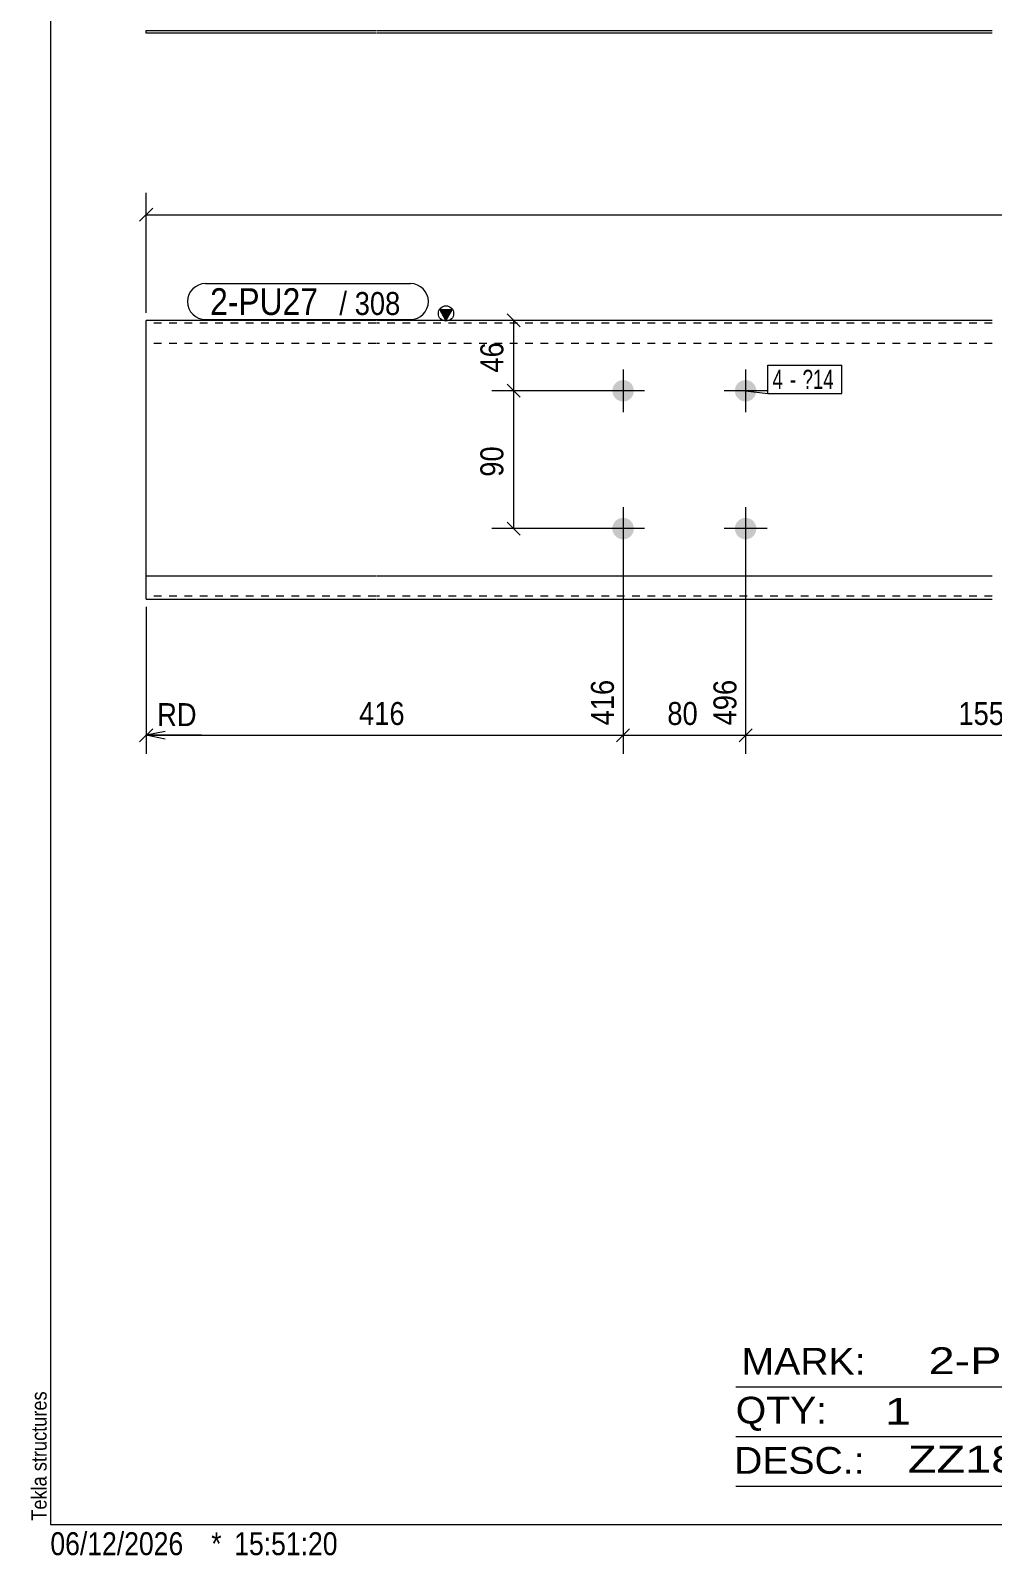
# Model space of a CAD drawing. Header units: millimetres. Extents: x 2 to 579, y 1 to 405.
# Drawn here: x 2.4 to 128, y 1 to 200.2 of the extents above; entities that cross this region are included whole.
import ezdxf

# ---------------------------------------------------------------- set-up
doc = ezdxf.new("R2010")
doc.units = ezdxf.units.MM
doc.linetypes.add('XKITLINE00', pattern=[0])
doc.linetypes.add('XKITLINE01', pattern=[4, 1, -1, 1, -1])
for name, color, linetype, lineweight in [('Bolt', 3, 'Continuous', 0), ('BoltMark', 7, 'Continuous', 0), ('Dimensions', 7, 'Continuous', 0), ('DrawingSheet', 5, 'Continuous', 0), ('OtherObjectType', 7, 'Continuous', 0), ('Part', 2, 'Continuous', 0), ('PartMark', 7, 'Continuous', 0)]:
    doc.layers.add(name, color=color, linetype=linetype, lineweight=lineweight)
doc.styles.add('ARIAL', font='ARIAL.TTF')
doc.styles.add('ARIAL_NARROW', font='ARIALN.TTF')

# ---------------------------------------------------------------- blocks, each defined once
blk = doc.blocks.new('*A1')
at = {"layer": 'Bolt'}
for points in [[(81.19, 153.06), (81.19, 153.02), (81.19, 152.99), (81.19, 152.95), (81.18, 152.92), (81.18, 152.89), (81.17, 152.85), (81.17, 152.82), (81.16, 152.79), (81.15, 152.75), (81.14, 152.72), (81.13, 152.69), (81.12, 152.65), (81.11, 152.62), (81.1, 152.59), (81.09, 152.56), (81.07, 152.52), (81.06, 152.49), (81.04, 152.46), (81.03, 152.43), (81.01, 152.4), (80.99, 152.37), (80.98, 152.34), (80.96, 152.31), (80.94, 152.29), (80.92, 152.26), (80.9, 152.23), (80.88, 152.2), (80.85, 152.18), (80.83, 152.15), (80.81, 152.13), (80.78, 152.1), (80.76, 152.08), (80.73, 152.05), (80.71, 152.03), (80.68, 152.01), (80.66, 151.99), (80.63, 151.97), (80.6, 151.95), (80.57, 151.93), (80.54, 151.91), (80.51, 151.89), (80.48, 151.87), (80.45, 151.86), (80.42, 151.84), (80.39, 151.83), (80.36, 151.81), (80.33, 151.8), (80.3, 151.79), (80.27, 151.77), (80.23, 151.76), (80.2, 151.75), (80.17, 151.74), (80.13, 151.73), (80.1, 151.73), (80.07, 151.72), (80.03, 151.71), (80, 151.71), (79.97, 151.7), (79.93, 151.7), (79.9, 151.7), (79.86, 151.69), (79.83, 151.69), (79.79, 151.69), (79.76, 151.69), (79.73, 151.69), (79.69, 151.7), (79.66, 151.7), (79.62, 151.7), (79.59, 151.71), (79.55, 151.71), (79.52, 151.72), (79.49, 151.73), (79.45, 151.73), (79.42, 151.74), (79.39, 151.75), (79.35, 151.76), (79.32, 151.77), (79.29, 151.79), (79.26, 151.8), (79.23, 151.81), (79.2, 151.83), (79.16, 151.84), (79.13, 151.86), (79.1, 151.87), (79.07, 151.89), (79.04, 151.91), (79.02, 151.93), (78.99, 151.95), (78.96, 151.97), (78.93, 151.99), (78.91, 152.01), (78.88, 152.03), (78.85, 152.05), (78.83, 152.08), (78.8, 152.1), (78.78, 152.13), (78.76, 152.15), (78.73, 152.18), (78.71, 152.2), (78.69, 152.23), (78.67, 152.26), (78.65, 152.29), (78.63, 152.31), (78.61, 152.34), (78.59, 152.37), (78.58, 152.4), (78.56, 152.43), (78.54, 152.46), (78.53, 152.49), (78.51, 152.52), (78.5, 152.56), (78.49, 152.59), (78.48, 152.62), (78.46, 152.65), (78.45, 152.69), (78.44, 152.72), (78.44, 152.75), (78.43, 152.79), (78.42, 152.82), (78.41, 152.85), (78.41, 152.89), (78.4, 152.92), (78.4, 152.95), (78.4, 152.99), (78.4, 153.02), (78.39, 153.06), (78.39, 153.09), (78.39, 153.13), (78.4, 153.16), (78.4, 153.2), (78.4, 153.23), (78.4, 153.26), (78.41, 153.3), (78.41, 153.33), (78.42, 153.37), (78.43, 153.4), (78.44, 153.43), (78.44, 153.47), (78.45, 153.5), (78.46, 153.53), (78.48, 153.56), (78.49, 153.6), (78.5, 153.63), (78.51, 153.66), (78.53, 153.69), (78.54, 153.72), (78.56, 153.75), (78.58, 153.78), (78.59, 153.81), (78.61, 153.84), (78.63, 153.87), (78.65, 153.9), (78.67, 153.93), (78.69, 153.95), (78.71, 153.98), (78.73, 154.01), (78.76, 154.03), (78.78, 154.06), (78.8, 154.08), (78.83, 154.11), (78.85, 154.13), (78.88, 154.15), (78.91, 154.17), (78.93, 154.2), (78.96, 154.22), (78.99, 154.24), (79.02, 154.26), (79.04, 154.27), (79.07, 154.29), (79.1, 154.31), (79.13, 154.33), (79.16, 154.34), (79.2, 154.36), (79.23, 154.37), (79.26, 154.39), (79.29, 154.4), (79.32, 154.41), (79.35, 154.42), (79.39, 154.43), (79.42, 154.44), (79.45, 154.45), (79.49, 154.46), (79.52, 154.47), (79.55, 154.47), (79.59, 154.48), (79.62, 154.48), (79.66, 154.49), (79.69, 154.49), (79.73, 154.49), (79.76, 154.49), (79.79, 154.49), (79.83, 154.49), (79.86, 154.49), (79.9, 154.49), (79.93, 154.49), (79.97, 154.48), (80, 154.48), (80.03, 154.47), (80.07, 154.47), (80.1, 154.46), (80.13, 154.45), (80.17, 154.44), (80.2, 154.43), (80.23, 154.42), (80.27, 154.41), (80.3, 154.4), (80.33, 154.39), (80.36, 154.37), (80.39, 154.36), (80.42, 154.34), (80.45, 154.33), (80.48, 154.31), (80.51, 154.29), (80.54, 154.27), (80.57, 154.26), (80.6, 154.24), (80.63, 154.22), (80.66, 154.2), (80.68, 154.17), (80.71, 154.15), (80.73, 154.13), (80.76, 154.11), (80.78, 154.08), (80.81, 154.06), (80.83, 154.03), (80.85, 154.01), (80.88, 153.98), (80.9, 153.95), (80.92, 153.93), (80.94, 153.9), (80.96, 153.87), (80.98, 153.84), (80.99, 153.81), (81.01, 153.78), (81.03, 153.75), (81.04, 153.72), (81.06, 153.69), (81.07, 153.66), (81.09, 153.63), (81.1, 153.6), (81.11, 153.56), (81.12, 153.53), (81.13, 153.5), (81.14, 153.47), (81.15, 153.43), (81.16, 153.4), (81.17, 153.37), (81.17, 153.33), (81.18, 153.3), (81.18, 153.26), (81.19, 153.23), (81.19, 153.2), (81.19, 153.16), (81.19, 153.13), (81.19, 153.09)], [(97.19, 153.06), (97.19, 153.02), (97.19, 152.99), (97.19, 152.95), (97.18, 152.92), (97.18, 152.89), (97.17, 152.85), (97.17, 152.82), (97.16, 152.79), (97.15, 152.75), (97.14, 152.72), (97.13, 152.69), (97.12, 152.65), (97.11, 152.62), (97.1, 152.59), (97.09, 152.56), (97.07, 152.52), (97.06, 152.49), (97.04, 152.46), (97.03, 152.43), (97.01, 152.4), (96.99, 152.37), (96.98, 152.34), (96.96, 152.31), (96.94, 152.29), (96.92, 152.26), (96.9, 152.23), (96.88, 152.2), (96.85, 152.18), (96.83, 152.15), (96.81, 152.13), (96.78, 152.1), (96.76, 152.08), (96.73, 152.05), (96.71, 152.03), (96.68, 152.01), (96.66, 151.99), (96.63, 151.97), (96.6, 151.95), (96.57, 151.93), (96.54, 151.91), (96.51, 151.89), (96.48, 151.87), (96.45, 151.86), (96.42, 151.84), (96.39, 151.83), (96.36, 151.81), (96.33, 151.8), (96.3, 151.79), (96.27, 151.77), (96.23, 151.76), (96.2, 151.75), (96.17, 151.74), (96.13, 151.73), (96.1, 151.73), (96.07, 151.72), (96.03, 151.71), (96, 151.71), (95.97, 151.7), (95.93, 151.7), (95.9, 151.7), (95.86, 151.69), (95.83, 151.69), (95.79, 151.69), (95.76, 151.69), (95.73, 151.69), (95.69, 151.7), (95.66, 151.7), (95.62, 151.7), (95.59, 151.71), (95.55, 151.71), (95.52, 151.72), (95.49, 151.73), (95.45, 151.73), (95.42, 151.74), (95.39, 151.75), (95.35, 151.76), (95.32, 151.77), (95.29, 151.79), (95.26, 151.8), (95.23, 151.81), (95.2, 151.83), (95.16, 151.84), (95.13, 151.86), (95.1, 151.87), (95.07, 151.89), (95.04, 151.91), (95.02, 151.93), (94.99, 151.95), (94.96, 151.97), (94.93, 151.99), (94.91, 152.01), (94.88, 152.03), (94.85, 152.05), (94.83, 152.08), (94.8, 152.1), (94.78, 152.13), (94.76, 152.15), (94.73, 152.18), (94.71, 152.2), (94.69, 152.23), (94.67, 152.26), (94.65, 152.29), (94.63, 152.31), (94.61, 152.34), (94.59, 152.37), (94.58, 152.4), (94.56, 152.43), (94.54, 152.46), (94.53, 152.49), (94.51, 152.52), (94.5, 152.56), (94.49, 152.59), (94.48, 152.62), (94.46, 152.65), (94.45, 152.69), (94.44, 152.72), (94.44, 152.75), (94.43, 152.79), (94.42, 152.82), (94.41, 152.85), (94.41, 152.89), (94.4, 152.92), (94.4, 152.95), (94.4, 152.99), (94.4, 153.02), (94.39, 153.06), (94.39, 153.09), (94.39, 153.13), (94.4, 153.16), (94.4, 153.2), (94.4, 153.23), (94.4, 153.26), (94.41, 153.3), (94.41, 153.33), (94.42, 153.37), (94.43, 153.4), (94.44, 153.43), (94.44, 153.47), (94.45, 153.5), (94.46, 153.53), (94.48, 153.56), (94.49, 153.6), (94.5, 153.63), (94.51, 153.66), (94.53, 153.69), (94.54, 153.72), (94.56, 153.75), (94.58, 153.78), (94.59, 153.81), (94.61, 153.84), (94.63, 153.87), (94.65, 153.9), (94.67, 153.93), (94.69, 153.95), (94.71, 153.98), (94.73, 154.01), (94.76, 154.03), (94.78, 154.06), (94.8, 154.08), (94.83, 154.11), (94.85, 154.13), (94.88, 154.15), (94.91, 154.17), (94.93, 154.2), (94.96, 154.22), (94.99, 154.24), (95.02, 154.26), (95.04, 154.27), (95.07, 154.29), (95.1, 154.31), (95.13, 154.33), (95.16, 154.34), (95.2, 154.36), (95.23, 154.37), (95.26, 154.39), (95.29, 154.4), (95.32, 154.41), (95.35, 154.42), (95.39, 154.43), (95.42, 154.44), (95.45, 154.45), (95.49, 154.46), (95.52, 154.47), (95.55, 154.47), (95.59, 154.48), (95.62, 154.48), (95.66, 154.49), (95.69, 154.49), (95.73, 154.49), (95.76, 154.49), (95.79, 154.49), (95.83, 154.49), (95.86, 154.49), (95.9, 154.49), (95.93, 154.49), (95.97, 154.48), (96, 154.48), (96.03, 154.47), (96.07, 154.47), (96.1, 154.46), (96.13, 154.45), (96.17, 154.44), (96.2, 154.43), (96.23, 154.42), (96.27, 154.41), (96.3, 154.4), (96.33, 154.39), (96.36, 154.37), (96.39, 154.36), (96.42, 154.34), (96.45, 154.33), (96.48, 154.31), (96.51, 154.29), (96.54, 154.27), (96.57, 154.26), (96.6, 154.24), (96.63, 154.22), (96.66, 154.2), (96.68, 154.17), (96.71, 154.15), (96.73, 154.13), (96.76, 154.11), (96.78, 154.08), (96.81, 154.06), (96.83, 154.03), (96.85, 154.01), (96.88, 153.98), (96.9, 153.95), (96.92, 153.93), (96.94, 153.9), (96.96, 153.87), (96.98, 153.84), (96.99, 153.81), (97.01, 153.78), (97.03, 153.75), (97.04, 153.72), (97.06, 153.69), (97.07, 153.66), (97.09, 153.63), (97.1, 153.6), (97.11, 153.56), (97.12, 153.53), (97.13, 153.5), (97.14, 153.47), (97.15, 153.43), (97.16, 153.4), (97.17, 153.37), (97.17, 153.33), (97.18, 153.3), (97.18, 153.26), (97.19, 153.23), (97.19, 153.2), (97.19, 153.16), (97.19, 153.13), (97.19, 153.09)], [(81.19, 135.06), (81.19, 135.02), (81.19, 134.99), (81.19, 134.95), (81.18, 134.92), (81.18, 134.89), (81.17, 134.85), (81.17, 134.82), (81.16, 134.79), (81.15, 134.75), (81.14, 134.72), (81.13, 134.69), (81.12, 134.65), (81.11, 134.62), (81.1, 134.59), (81.09, 134.56), (81.07, 134.52), (81.06, 134.49), (81.04, 134.46), (81.03, 134.43), (81.01, 134.4), (80.99, 134.37), (80.98, 134.34), (80.96, 134.31), (80.94, 134.29), (80.92, 134.26), (80.9, 134.23), (80.88, 134.2), (80.85, 134.18), (80.83, 134.15), (80.81, 134.13), (80.78, 134.1), (80.76, 134.08), (80.73, 134.05), (80.71, 134.03), (80.68, 134.01), (80.66, 133.99), (80.63, 133.97), (80.6, 133.95), (80.57, 133.93), (80.54, 133.91), (80.51, 133.89), (80.48, 133.87), (80.45, 133.86), (80.42, 133.84), (80.39, 133.83), (80.36, 133.81), (80.33, 133.8), (80.3, 133.79), (80.27, 133.77), (80.23, 133.76), (80.2, 133.75), (80.17, 133.74), (80.13, 133.73), (80.1, 133.73), (80.07, 133.72), (80.03, 133.71), (80, 133.71), (79.97, 133.7), (79.93, 133.7), (79.9, 133.7), (79.86, 133.69), (79.83, 133.69), (79.79, 133.69), (79.76, 133.69), (79.73, 133.69), (79.69, 133.7), (79.66, 133.7), (79.62, 133.7), (79.59, 133.71), (79.55, 133.71), (79.52, 133.72), (79.49, 133.73), (79.45, 133.73), (79.42, 133.74), (79.39, 133.75), (79.35, 133.76), (79.32, 133.77), (79.29, 133.79), (79.26, 133.8), (79.23, 133.81), (79.2, 133.83), (79.16, 133.84), (79.13, 133.86), (79.1, 133.87), (79.07, 133.89), (79.04, 133.91), (79.02, 133.93), (78.99, 133.95), (78.96, 133.97), (78.93, 133.99), (78.91, 134.01), (78.88, 134.03), (78.85, 134.05), (78.83, 134.08), (78.8, 134.1), (78.78, 134.13), (78.76, 134.15), (78.73, 134.18), (78.71, 134.2), (78.69, 134.23), (78.67, 134.26), (78.65, 134.29), (78.63, 134.31), (78.61, 134.34), (78.59, 134.37), (78.58, 134.4), (78.56, 134.43), (78.54, 134.46), (78.53, 134.49), (78.51, 134.52), (78.5, 134.56), (78.49, 134.59), (78.48, 134.62), (78.46, 134.65), (78.45, 134.69), (78.44, 134.72), (78.44, 134.75), (78.43, 134.79), (78.42, 134.82), (78.41, 134.85), (78.41, 134.89), (78.4, 134.92), (78.4, 134.95), (78.4, 134.99), (78.4, 135.02), (78.39, 135.06), (78.39, 135.09), (78.39, 135.13), (78.4, 135.16), (78.4, 135.2), (78.4, 135.23), (78.4, 135.26), (78.41, 135.3), (78.41, 135.33), (78.42, 135.37), (78.43, 135.4), (78.44, 135.43), (78.44, 135.47), (78.45, 135.5), (78.46, 135.53), (78.48, 135.56), (78.49, 135.6), (78.5, 135.63), (78.51, 135.66), (78.53, 135.69), (78.54, 135.72), (78.56, 135.75), (78.58, 135.78), (78.59, 135.81), (78.61, 135.84), (78.63, 135.87), (78.65, 135.9), (78.67, 135.93), (78.69, 135.95), (78.71, 135.98), (78.73, 136.01), (78.76, 136.03), (78.78, 136.06), (78.8, 136.08), (78.83, 136.11), (78.85, 136.13), (78.88, 136.15), (78.91, 136.17), (78.93, 136.2), (78.96, 136.22), (78.99, 136.24), (79.02, 136.26), (79.04, 136.27), (79.07, 136.29), (79.1, 136.31), (79.13, 136.33), (79.16, 136.34), (79.2, 136.36), (79.23, 136.37), (79.26, 136.39), (79.29, 136.4), (79.32, 136.41), (79.35, 136.42), (79.39, 136.43), (79.42, 136.44), (79.45, 136.45), (79.49, 136.46), (79.52, 136.47), (79.55, 136.47), (79.59, 136.48), (79.62, 136.48), (79.66, 136.49), (79.69, 136.49), (79.73, 136.49), (79.76, 136.49), (79.79, 136.49), (79.83, 136.49), (79.86, 136.49), (79.9, 136.49), (79.93, 136.49), (79.97, 136.48), (80, 136.48), (80.03, 136.47), (80.07, 136.47), (80.1, 136.46), (80.13, 136.45), (80.17, 136.44), (80.2, 136.43), (80.23, 136.42), (80.27, 136.41), (80.3, 136.4), (80.33, 136.39), (80.36, 136.37), (80.39, 136.36), (80.42, 136.34), (80.45, 136.33), (80.48, 136.31), (80.51, 136.29), (80.54, 136.27), (80.57, 136.26), (80.6, 136.24), (80.63, 136.22), (80.66, 136.2), (80.68, 136.17), (80.71, 136.15), (80.73, 136.13), (80.76, 136.11), (80.78, 136.08), (80.81, 136.06), (80.83, 136.03), (80.85, 136.01), (80.88, 135.98), (80.9, 135.95), (80.92, 135.93), (80.94, 135.9), (80.96, 135.87), (80.98, 135.84), (80.99, 135.81), (81.01, 135.78), (81.03, 135.75), (81.04, 135.72), (81.06, 135.69), (81.07, 135.66), (81.09, 135.63), (81.1, 135.6), (81.11, 135.56), (81.12, 135.53), (81.13, 135.5), (81.14, 135.47), (81.15, 135.43), (81.16, 135.4), (81.17, 135.37), (81.17, 135.33), (81.18, 135.3), (81.18, 135.26), (81.19, 135.23), (81.19, 135.2), (81.19, 135.16), (81.19, 135.13), (81.19, 135.09)], [(97.19, 135.06), (97.19, 135.02), (97.19, 134.99), (97.19, 134.95), (97.18, 134.92), (97.18, 134.89), (97.17, 134.85), (97.17, 134.82), (97.16, 134.79), (97.15, 134.75), (97.14, 134.72), (97.13, 134.69), (97.12, 134.65), (97.11, 134.62), (97.1, 134.59), (97.09, 134.56), (97.07, 134.52), (97.06, 134.49), (97.04, 134.46), (97.03, 134.43), (97.01, 134.4), (96.99, 134.37), (96.98, 134.34), (96.96, 134.31), (96.94, 134.29), (96.92, 134.26), (96.9, 134.23), (96.88, 134.2), (96.85, 134.18), (96.83, 134.15), (96.81, 134.13), (96.78, 134.1), (96.76, 134.08), (96.73, 134.05), (96.71, 134.03), (96.68, 134.01), (96.66, 133.99), (96.63, 133.97), (96.6, 133.95), (96.57, 133.93), (96.54, 133.91), (96.51, 133.89), (96.48, 133.87), (96.45, 133.86), (96.42, 133.84), (96.39, 133.83), (96.36, 133.81), (96.33, 133.8), (96.3, 133.79), (96.27, 133.77), (96.23, 133.76), (96.2, 133.75), (96.17, 133.74), (96.13, 133.73), (96.1, 133.73), (96.07, 133.72), (96.03, 133.71), (96, 133.71), (95.97, 133.7), (95.93, 133.7), (95.9, 133.7), (95.86, 133.69), (95.83, 133.69), (95.79, 133.69), (95.76, 133.69), (95.73, 133.69), (95.69, 133.7), (95.66, 133.7), (95.62, 133.7), (95.59, 133.71), (95.55, 133.71), (95.52, 133.72), (95.49, 133.73), (95.45, 133.73), (95.42, 133.74), (95.39, 133.75), (95.35, 133.76), (95.32, 133.77), (95.29, 133.79), (95.26, 133.8), (95.23, 133.81), (95.2, 133.83), (95.16, 133.84), (95.13, 133.86), (95.1, 133.87), (95.07, 133.89), (95.04, 133.91), (95.02, 133.93), (94.99, 133.95), (94.96, 133.97), (94.93, 133.99), (94.91, 134.01), (94.88, 134.03), (94.85, 134.05), (94.83, 134.08), (94.8, 134.1), (94.78, 134.13), (94.76, 134.15), (94.73, 134.18), (94.71, 134.2), (94.69, 134.23), (94.67, 134.26), (94.65, 134.29), (94.63, 134.31), (94.61, 134.34), (94.59, 134.37), (94.58, 134.4), (94.56, 134.43), (94.54, 134.46), (94.53, 134.49), (94.51, 134.52), (94.5, 134.56), (94.49, 134.59), (94.48, 134.62), (94.46, 134.65), (94.45, 134.69), (94.44, 134.72), (94.44, 134.75), (94.43, 134.79), (94.42, 134.82), (94.41, 134.85), (94.41, 134.89), (94.4, 134.92), (94.4, 134.95), (94.4, 134.99), (94.4, 135.02), (94.39, 135.06), (94.39, 135.09), (94.39, 135.13), (94.4, 135.16), (94.4, 135.2), (94.4, 135.23), (94.4, 135.26), (94.41, 135.3), (94.41, 135.33), (94.42, 135.37), (94.43, 135.4), (94.44, 135.43), (94.44, 135.47), (94.45, 135.5), (94.46, 135.53), (94.48, 135.56), (94.49, 135.6), (94.5, 135.63), (94.51, 135.66), (94.53, 135.69), (94.54, 135.72), (94.56, 135.75), (94.58, 135.78), (94.59, 135.81), (94.61, 135.84), (94.63, 135.87), (94.65, 135.9), (94.67, 135.93), (94.69, 135.95), (94.71, 135.98), (94.73, 136.01), (94.76, 136.03), (94.78, 136.06), (94.8, 136.08), (94.83, 136.11), (94.85, 136.13), (94.88, 136.15), (94.91, 136.17), (94.93, 136.2), (94.96, 136.22), (94.99, 136.24), (95.02, 136.26), (95.04, 136.27), (95.07, 136.29), (95.1, 136.31), (95.13, 136.33), (95.16, 136.34), (95.2, 136.36), (95.23, 136.37), (95.26, 136.39), (95.29, 136.4), (95.32, 136.41), (95.35, 136.42), (95.39, 136.43), (95.42, 136.44), (95.45, 136.45), (95.49, 136.46), (95.52, 136.47), (95.55, 136.47), (95.59, 136.48), (95.62, 136.48), (95.66, 136.49), (95.69, 136.49), (95.73, 136.49), (95.76, 136.49), (95.79, 136.49), (95.83, 136.49), (95.86, 136.49), (95.9, 136.49), (95.93, 136.49), (95.97, 136.48), (96, 136.48), (96.03, 136.47), (96.07, 136.47), (96.1, 136.46), (96.13, 136.45), (96.17, 136.44), (96.2, 136.43), (96.23, 136.42), (96.27, 136.41), (96.3, 136.4), (96.33, 136.39), (96.36, 136.37), (96.39, 136.36), (96.42, 136.34), (96.45, 136.33), (96.48, 136.31), (96.51, 136.29), (96.54, 136.27), (96.57, 136.26), (96.6, 136.24), (96.63, 136.22), (96.66, 136.2), (96.68, 136.17), (96.71, 136.15), (96.73, 136.13), (96.76, 136.11), (96.78, 136.08), (96.81, 136.06), (96.83, 136.03), (96.85, 136.01), (96.88, 135.98), (96.9, 135.95), (96.92, 135.93), (96.94, 135.9), (96.96, 135.87), (96.98, 135.84), (96.99, 135.81), (97.01, 135.78), (97.03, 135.75), (97.04, 135.72), (97.06, 135.69), (97.07, 135.66), (97.09, 135.63), (97.1, 135.6), (97.11, 135.56), (97.12, 135.53), (97.13, 135.5), (97.14, 135.47), (97.15, 135.43), (97.16, 135.4), (97.17, 135.37), (97.17, 135.33), (97.18, 135.3), (97.18, 135.26), (97.19, 135.23), (97.19, 135.2), (97.19, 135.16), (97.19, 135.13), (97.19, 135.09)]]:
    blk.add_hatch(color=3, dxfattribs=at).paths.add_polyline_path(points, flags=17)
at = {"layer": 'Bolt', "color": 3, "linetype": 'XKITLINE00', "lineweight": 0}
for p, q in [((79.79, 155.89), (79.79, 150.29)), ((95.79, 155.89), (95.79, 150.29)), ((82.59, 153.09), (76.99, 153.09)), ((98.59, 153.09), (92.99, 153.09)), ((79.79, 137.89), (79.79, 132.29)), ((95.79, 137.89), (95.79, 132.29)), ((82.59, 135.09), (76.99, 135.09)), ((98.59, 135.09), (92.99, 135.09))]:
    blk.add_line(p, q, dxfattribs=at)
blk = doc.blocks.new('*A6')
at = {"layer": 'Part'}
blk.add_hatch(color=2, dxfattribs=at).paths.add_polyline_path([(55.86, 163.69), (57.46, 163.69), (56.66, 162.29)], flags=17)
at = {"layer": 'Part', "color": 2, "linetype": 'XKITLINE00', "lineweight": 0}
for p, q in [((56.66, 162.29), (55.86, 163.69)), ((55.86, 163.69), (57.46, 163.69)), ((57.46, 163.69), (56.66, 162.29)), ((17.5, 125.89), (17.5, 162.29)), ((47.5, 162.29), (17.5, 162.29)), ((127.99, 162.29), (47.6, 162.29)), ((47.5, 128.89), (17.5, 128.89)), ((127.99, 128.89), (47.6, 128.89)), ((17.5, 125.89), (47.5, 125.89)), ((47.6, 125.89), (127.99, 125.89))]:
    blk.add_line(p, q, dxfattribs=at)
at = {"layer": 'Part', "color": 7, "linetype": 'XKITLINE01', "lineweight": 0}
for p, q in [((47.5, 161.93), (17.5, 161.93)), ((127.99, 161.93), (47.6, 161.93)), ((47.5, 159.29), (17.5, 159.29)), ((127.99, 159.29), (47.6, 159.29)), ((47.5, 126.25), (17.5, 126.25)), ((127.99, 126.25), (47.6, 126.25))]:
    blk.add_line(p, q, dxfattribs=at)
at = {"layer": 'Part', "color": 2, "linetype": 'XKITLINE00', "lineweight": 0}
blk.add_circle((56.66, 163.19), 1, dxfattribs=at)
blk = doc.blocks.new('*A12')
at = {"layer": 'Part', "color": 2, "linetype": 'XKITLINE00', "lineweight": 0}
for p, q in [((17.5, 199.79), (17.5, 200.15)), ((17.5, 200.15), (47.5, 200.15)), ((47.5, 199.79), (17.5, 199.79)), ((47.6, 200.15), (127.99, 200.15)), ((127.99, 199.79), (47.6, 199.79))]:
    blk.add_line(p, q, dxfattribs=at)
blk = doc.blocks.new('*A13')
at = {"layer": 'DrawingSheet', "color": 5, "linetype": 'XKITLINE00', "lineweight": 0}
for p, q in [((5, 405), (5, 5)), ((5, 5), (579, 5))]:
    blk.add_line(p, q, dxfattribs=at)
at = {"layer": 'DrawingSheet', "color": 5, "style": 'ARIAL', "width": 0.85}
blk.add_text('Tekla structures', height=2, rotation=90, dxfattribs=at).set_placement((4.5, 5.5))
blk = doc.blocks.new('*A17')
at = {"layer": 'OtherObjectType', "color": 6, "linetype": 'XKITLINE00', "lineweight": 0}
for p, q in [((94.5, 23), (144.5, 23)), ((94.5, 16.5), (144.5, 16.5)), ((94.5, 10), (144.5, 10))]:
    blk.add_line(p, q, dxfattribs=at)
at = {"layer": 'OtherObjectType', "color": 6, "style": 'ARIAL_NARROW'}
for s, width, p in [('MARK:', 1.275, (95.27, 24.58)), ('2-PU27', 1.525501, (119.69, 24.65)), ('QTY:', 1.275, (94.5, 18.19)), ('1', 1.525501, (113.99, 18.05)), ('DESC.:', 1.275, (94.29, 11.63)), ('ZZ182-1.8-15-50', 1.525501, (117, 11.79))]:
    blk.add_text(s, height=3.5, dxfattribs=dict(at, width=width)).set_placement(p)
blk = doc.blocks.new('*A20')
at = {"layer": 'OtherObjectType', "color": 7, "style": 'ARIAL_NARROW', "width": 1.008832}
for s, p in [('06/12/2026', (4.99, 1)), ('*', (26, 1)), ('15:51:20', (29, 1))]:
    blk.add_text(s, height=3, dxfattribs=at).set_placement(p)
blk = doc.blocks.new('*A23')
at = {"layer": 'Dimensions', "color": 7, "linetype": 'XKITLINE00', "lineweight": 0}
for p, q in [((64.65, 153.94), (66.35, 152.24)), ((78.79, 153.09), (62.65, 153.09)), ((65.5, 135.09), (65.5, 153.09)), ((64.65, 135.94), (66.35, 134.24)), ((78.79, 135.09), (62.65, 135.09))]:
    blk.add_line(p, q, dxfattribs=at)
at = {"layer": 'Dimensions', "color": 3}
for p in [(65.5, 153.09), (65.5, 135.09)]:
    blk.add_point(p, dxfattribs=at)
at = {"layer": 'Dimensions', "color": 3, "style": 'ARIAL', "width": 0.85}
blk.add_text('90', height=3, rotation=90.0002, dxfattribs=at).set_placement((64.15, 141.87))
blk = doc.blocks.new('*A24')
at = {"layer": 'Dimensions', "color": 7, "linetype": 'XKITLINE00', "lineweight": 0}
for p, q in [((78.79, 162.29), (62.65, 162.29)), ((64.65, 163.14), (66.35, 161.44)), ((65.5, 153.09), (65.5, 162.29)), ((64.65, 153.94), (66.35, 152.24)), ((78.79, 153.09), (62.65, 153.09))]:
    blk.add_line(p, q, dxfattribs=at)
at = {"layer": 'Dimensions', "color": 3}
for p in [(65.5, 162.29), (65.5, 153.09)]:
    blk.add_point(p, dxfattribs=at)
at = {"layer": 'Dimensions', "color": 3, "style": 'ARIAL', "width": 0.85}
blk.add_text('46', height=3, rotation=90.0002, dxfattribs=at).set_placement((64.15, 155.47))
blk = doc.blocks.new('*A29')
at = {"layer": 'Dimensions', "color": 7, "linetype": 'XKITLINE00', "lineweight": 0}
for p, q in [((17.5, 163.29), (17.5, 178.94)), ((18.35, 176.94), (16.65, 175.24)), ((17.5, 176.09), (442.23, 176.09))]:
    blk.add_line(p, q, dxfattribs=at)
at = {"layer": 'Dimensions', "color": 3}
blk.add_point((17.5, 176.09), dxfattribs=at)
blk = doc.blocks.new('*A30')
at = {"layer": 'Dimensions', "color": 7, "linetype": 'XKITLINE00', "lineweight": 0}
for p, q in [((79.79, 134.09), (79.79, 105.69)), ((17.5, 124.89), (17.5, 105.69)), ((17.5, 124.89), (17.5, 105.69)), ((18.35, 108.94), (16.65, 107.24)), ((20, 108.59), (17.5, 108.09)), ((17.5, 108.09), (79.79, 108.09)), ((20, 107.59), (17.5, 108.09)), ((24.72, 108.09), (17.5, 108.09)), ((80.64, 108.94), (78.95, 107.24))]:
    blk.add_line(p, q, dxfattribs=at)
at = {"layer": 'Dimensions', "color": 3}
for p in [(17.5, 108.09), (79.79, 108.09)]:
    blk.add_point(p, dxfattribs=at)
at = {"layer": 'Dimensions', "color": 7}
blk.add_point((17.5, 108.09), dxfattribs=at)
at = {"layer": 'Dimensions', "color": 3, "style": 'ARIAL', "width": 0.85}
blk.add_text('416', height=3, rotation=90.0002, dxfattribs=at).set_placement((78.59, 109.39))
for s, p in [('RD', (18.94, 109.29)), ('416', (45.31, 109.44))]:
    blk.add_text(s, height=3, dxfattribs=at).set_placement(p)
blk = doc.blocks.new('*A31')
at = {"layer": 'Dimensions', "color": 7, "linetype": 'XKITLINE00', "lineweight": 0}
for p, q in [((79.79, 134.09), (79.79, 105.69)), ((95.79, 134.09), (95.79, 105.69)), ((80.64, 108.94), (78.95, 107.24)), ((79.79, 108.09), (95.79, 108.09)), ((96.64, 108.94), (94.95, 107.24))]:
    blk.add_line(p, q, dxfattribs=at)
at = {"layer": 'Dimensions', "color": 3}
for p in [(79.79, 108.09), (95.79, 108.09)]:
    blk.add_point(p, dxfattribs=at)
at = {"layer": 'Dimensions', "color": 3, "style": 'ARIAL', "width": 0.85}
blk.add_text('496', height=3, rotation=90.0002, dxfattribs=at).set_placement((94.59, 109.39))
blk.add_text('80', height=3, dxfattribs=at).set_placement((85.57, 109.44))
blk = doc.blocks.new('*A32')
at = {"layer": 'Dimensions', "color": 7, "linetype": 'XKITLINE00', "lineweight": 0}
for p, q in [((95.79, 134.09), (95.79, 105.69)), ((160.28, 134.09), (160.28, 105.69)), ((96.64, 108.94), (94.95, 107.24)), ((95.79, 108.09), (160.28, 108.09)), ((161.13, 108.94), (159.43, 107.24))]:
    blk.add_line(p, q, dxfattribs=at)
at = {"layer": 'Dimensions', "color": 3}
for p in [(95.79, 108.09), (160.28, 108.09)]:
    blk.add_point(p, dxfattribs=at)
at = {"layer": 'Dimensions', "color": 3, "style": 'ARIAL', "width": 0.85}
blk.add_text('2048', height=3, rotation=90.0002, dxfattribs=at).set_placement((159.08, 109.39))
blk.add_text('1552', height=3, dxfattribs=at).set_placement((123.59, 109.44))
blk = doc.blocks.new('*A42')
at = {"layer": 'BoltMark', "color": 7, "linetype": 'XKITLINE00', "lineweight": 0}
for p, q in [((98.7, 156.44), (108.38, 156.44)), ((98.7, 152.74), (98.7, 156.44)), ((108.38, 152.74), (108.38, 156.44)), ((95.79, 153.09), (98.7, 152.74)), ((98.7, 152.74), (108.38, 152.74))]:
    blk.add_line(p, q, dxfattribs=at)
at = {"layer": 'BoltMark', "color": 3, "style": 'ARIAL_NARROW', "width": 0.85}
for s, p in [('4', (99.3, 153.34)), ('?14', (103.23, 153.34)), ('-', (101.57, 153.34))]:
    blk.add_text(s, height=2.5, dxfattribs=at).set_placement(p)
blk = doc.blocks.new('*A43')
at = {"layer": 'PartMark', "color": 7, "linetype": 'XKITLINE00', "lineweight": 0}
for p, q in [((25.25, 167.09), (52.01, 167.09)), ((25.25, 162.39), (52.01, 162.39))]:
    blk.add_line(p, q, dxfattribs=at)
for centre, start, end in [((25.25, 164.74), 90, 270), ((52.01, 164.74), 270, 90)]:
    blk.add_arc(centre, 2.35, start, end, dxfattribs=at)
at = {"layer": 'PartMark', "color": 1, "style": 'ARIAL', "width": 0.85}
blk.add_text('2-PU27', height=3.5, dxfattribs=at).set_placement((25.85, 162.99))
at = {"layer": 'PartMark', "color": 3, "style": 'ARIAL', "width": 0.85}
for s, p in [('/', (42.73, 162.99)), ('308', (44.74, 162.99))]:
    blk.add_text(s, height=3, dxfattribs=at).set_placement(p)

msp = doc.modelspace()

# ---------------------------------------------------------------- block references
at = {"lineweight": 0}
for name in ['*A13', '*A29', '*A43', '*A24', '*A1', '*A42', '*A23', '*A30', '*A31', '*A32', '*A17', '*A20']:
    msp.add_blockref(name, (0, 0), dxfattribs=at)
at = {"layer": 'Part', "lineweight": 0}
for name in ['*A12', '*A6']:
    msp.add_blockref(name, (0, 0), dxfattribs=at)

doc.saveas('drawing.dxf')
